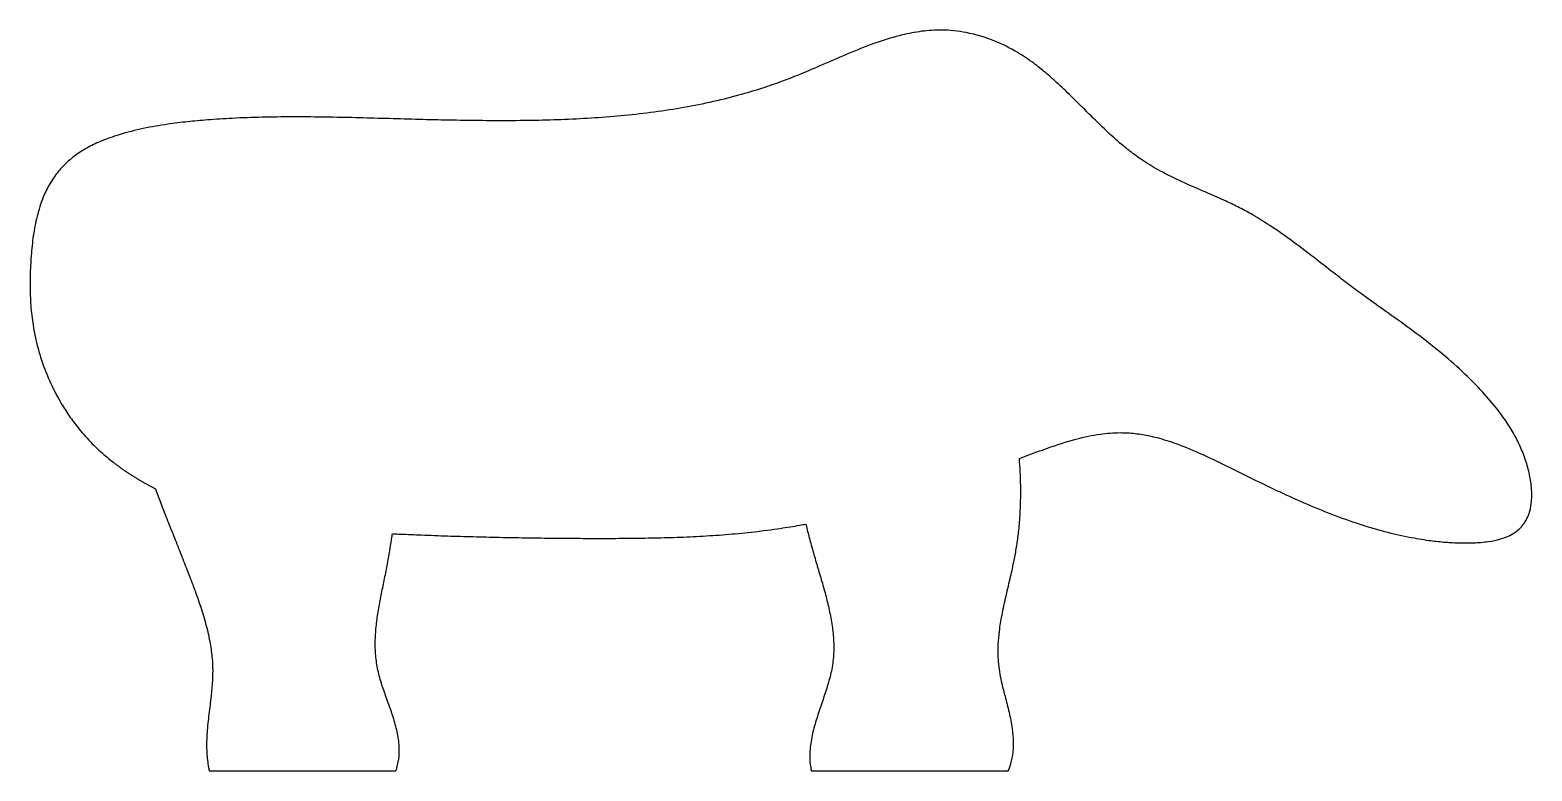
# Model space of a CAD drawing. Header units: millimetres. Extents: x 5 to 284, y 0 to 137.
import ezdxf

# ---------------------------------------------------------------- set-up
doc = ezdxf.new("R2010")
doc.units = ezdxf.units.MM
doc.layers.add('outline', color=7, linetype='Continuous')

msp = doc.modelspace()

# ---------------------------------------------------------------- linework, layer by layer
at = {"layer": 'outline'}
for p, q in [((38.54, 0), (73.18, 0)), ((150.26, 0), (186.82, 0))]:
    msp.add_line(p, q, dxfattribs=at)
for points, knots in [([(188.88, 57.99), (189.3, 58.15), (191.03, 58.8), (194.5, 60.08), (199.05, 61.58), (203.58, 62.56), (207.28, 62.84), (210.36, 62.68), (213.4, 62.16), (216.97, 61.15), (221.29, 59.48), (226.04, 57.26), (231, 54.77), (235.98, 52.34), (241.03, 50.02), (246.15, 47.87), (251.36, 45.97), (256.39, 44.46), (260.89, 43.42), (264.54, 42.8), (267.6, 42.46), (270.37, 42.3), (273.15, 42.31), (275.76, 42.5), (278.04, 42.95), (279.78, 43.6), (281.1, 44.41), (282.13, 45.35), (282.93, 46.49), (283.56, 47.9), (283.96, 49.72), (284.02, 52.04), (283.67, 54.64), (282.97, 57.33), (281.99, 59.93), (280.75, 62.42), (279.13, 65.04), (276.92, 68.01), (273.84, 71.46), (270.07, 75.11), (265.83, 78.7), (261.4, 82.05), (257.13, 85.09), (253.36, 87.77), (250.14, 90.15), (246.97, 92.6), (243.32, 95.45), (239.39, 98.44), (235.61, 101.09), (232.47, 103.06), (229.76, 104.53), (226.98, 105.86), (223.59, 107.34), (219.61, 109.03), (215.72, 110.89), (212.51, 112.75), (209.98, 114.5), (207.57, 116.44), (204.83, 118.92), (201.75, 121.95), (198.71, 125.01), (196.03, 127.57), (193.72, 129.61), (191.31, 131.53), (188.23, 133.58), (184.09, 135.68), (179.35, 137.11), (174.73, 137.58), (170.72, 137.32), (166.78, 136.56), (162.35, 135.21), (157.47, 133.28), (152.67, 131.18), (148.42, 129.35), (144.69, 127.88), (140.9, 126.58), (136.47, 125.25), (131.38, 124), (125.93, 122.95), (120.44, 122.13), (114.92, 121.52), (109.39, 121.1), (103.84, 120.82), (98.29, 120.68), (92.74, 120.64), (87.19, 120.68), (81.64, 120.78), (76.1, 120.92), (70.55, 121.08), (65, 121.23), (59.45, 121.34), (53.9, 121.38), (48.35, 121.32), (43.11, 121.14), (38.49, 120.84), (34.5, 120.48), (30.52, 119.99), (26.27, 119.26), (22.08, 118.22), (18.59, 116.98), (15.81, 115.63), (13.47, 114.13), (11.37, 112.3), (9.61, 110.15), (8.21, 107.74), (7.06, 104.88), (6.21, 101.58), (5.66, 97.92), (5.36, 94.23), (5.24, 90.53), (5.33, 86.84), (5.71, 83.15), (6.47, 79.22), (7.71, 75.08), (9.43, 71.11), (11.22, 67.87), (12.92, 65.3), (14.81, 62.85), (17.01, 60.46), (19.07, 58.6), (20.27, 57.63), (20.63, 57.36)], [0.0000001, 0.0000001, 0.0000001, 0.0000001, 0.0028285, 0.0116279, 0.0232558, 0.0329457, 0.0406977, 0.0465116, 0.0523256, 0.0600775, 0.0697674, 0.0813953, 0.0930233, 0.1046512, 0.1162791, 0.127907, 0.1395349, 0.1511628, 0.1608527, 0.1686047, 0.1744186, 0.1802326, 0.1860465, 0.1918605, 0.1967054, 0.2005814, 0.2034884, 0.2063953, 0.2093023, 0.2122093, 0.2160853, 0.2209302, 0.2267442, 0.2325581, 0.2383721, 0.244186, 0.25, 0.2577519, 0.2674419, 0.2790698, 0.2906977, 0.3023256, 0.3139535, 0.3236434, 0.3313953, 0.3391473, 0.3488372, 0.3604651, 0.370155, 0.377907, 0.3837209, 0.3895349, 0.3972868, 0.4069767, 0.4166667, 0.4244186, 0.4302326, 0.4360465, 0.4437984, 0.4534884, 0.4631783, 0.4709302, 0.4767442, 0.4825581, 0.4903101, 0.5, 0.5116279, 0.5213178, 0.5290698, 0.5368217, 0.5465116, 0.5581395, 0.5697674, 0.5794574, 0.5872093, 0.5949612, 0.6046512, 0.6162791, 0.627907, 0.6395349, 0.6511628, 0.6627907, 0.6744186, 0.6860465, 0.6976744, 0.7093023, 0.7209302, 0.7325581, 0.744186, 0.755814, 0.7674419, 0.7790698, 0.7906977, 0.8023256, 0.8120155, 0.8197674, 0.8275194, 0.8372093, 0.8468992, 0.8546512, 0.8604651, 0.8662791, 0.872093, 0.877907, 0.8837209, 0.8895349, 0.8972868, 0.9050388, 0.9127907, 0.9205426, 0.9282946, 0.9360465, 0.9437984, 0.9534884, 0.9631783, 0.9709302, 0.9767442, 0.9825581, 0.9903101, 0.9971715, 1, 1, 1, 1]), ([(20.63, 57.36), (20.78, 57.24), (21.09, 57), (21.56, 56.65), (22.03, 56.3), (22.51, 55.96), (22.99, 55.63), (23.47, 55.3), (23.97, 54.98), (24.46, 54.67), (24.96, 54.36), (25.46, 54.06), (25.96, 53.77), (26.47, 53.48), (26.98, 53.19), (27.5, 52.91), (28.02, 52.64), (28.36, 52.46), (28.54, 52.38)], [0, 0, 0, 0, 0.0625, 0.125, 0.1875, 0.25, 0.3125, 0.375, 0.4375, 0.5, 0.5625, 0.625, 0.6875, 0.75, 0.8125, 0.875, 0.9375, 1.000003, 1.000003, 1.000003, 1.000003]), ([(186.82, 0), (186.93, 0.25), (187.28, 1.21), (187.71, 3.01), (187.86, 5.39), (187.62, 8.04), (187.05, 10.84), (186.32, 13.6), (185.71, 15.98), (185.29, 17.97), (185.02, 19.79), (184.91, 21.63), (184.94, 23.67), (185.16, 26.11), (185.66, 29.13), (186.4, 32.52), (187.21, 35.9), (187.88, 38.89), (188.36, 41.5), (188.73, 44.13), (189.01, 47.18), (189.15, 50.65), (189.11, 54.08), (188.98, 56.53), (188.89, 57.75), (188.88, 57.99)], [0, 0, 0, 0, 0.01403, 0.052083, 0.09375, 0.135417, 0.1875, 0.239583, 0.28125, 0.3125, 0.34375, 0.375, 0.40625, 0.447917, 0.5, 0.5625, 0.625, 0.677083, 0.71875, 0.760417, 0.8125, 0.875, 0.9375, 0.987671, 1.000001, 1.000001, 1.000001, 1.000001]), ([(28.54, 52.38), (28.61, 52.18), (29, 51.12), (29.8, 49), (30.96, 46.04), (32.21, 42.88), (33.46, 39.73), (34.7, 36.57), (35.91, 33.4), (37.04, 30.2), (38.01, 26.95), (38.71, 23.82), (39.09, 21.02), (39.2, 18.57), (39.1, 16.12), (38.82, 13.3), (38.4, 10.13), (38.05, 6.75), (38, 3.56), (38.26, 1.31), (38.49, 0.21), (38.54, 0)], [0.0000007, 0.0000007, 0.0000007, 0.0000007, 0.0116226, 0.0625, 0.125, 0.1875, 0.25, 0.3125, 0.375, 0.4375, 0.5, 0.5625, 0.6145833, 0.65625, 0.6979167, 0.75, 0.8125, 0.875, 0.9375, 0.9883774, 1, 1, 1, 1]), ([(72.53, 44.01), (72.9, 44), (74.5, 43.93), (77.7, 43.8), (82.13, 43.63), (86.93, 43.49), (91.74, 43.37), (96.54, 43.28), (101.34, 43.21), (106.15, 43.17), (110.95, 43.15), (115.76, 43.17), (120.56, 43.23), (125.36, 43.35), (130.16, 43.57), (134.95, 43.9), (139.74, 44.37), (144.14, 44.94), (147.3, 45.45), (148.87, 45.74), (149.23, 45.81)], [0, 0, 0, 0, 0.0143288, 0.0625, 0.125, 0.1875, 0.25, 0.3125, 0.375, 0.4375, 0.5, 0.5625, 0.625, 0.6875, 0.75, 0.8125, 0.875, 0.9375, 0.9856719, 1, 1, 1, 1]), ([(149.23, 45.81), (149.27, 45.65), (149.51, 44.7), (150, 42.8), (150.74, 40.12), (151.58, 37.3), (152.42, 34.48), (153.19, 31.64), (153.84, 28.77), (154.3, 25.86), (154.48, 22.92), (154.3, 19.98), (153.68, 17.1), (152.8, 14.29), (151.83, 11.51), (150.92, 8.72), (150.2, 5.86), (149.9, 3.14), (150.04, 1.18), (150.21, 0.21), (150.26, 0)], [-0.000001, -0.000001, -0.000001, -0.000001, 0.01021, 0.0625, 0.125, 0.1875, 0.25, 0.3125, 0.375, 0.4375, 0.5, 0.5625, 0.625, 0.6875, 0.75, 0.8125, 0.875, 0.9375, 0.986249, 1, 1, 1, 1]), ([(73.18, 0), (73.24, 0.19), (73.52, 1.09), (73.86, 2.94), (73.77, 5.56), (73.19, 8.32), (72.34, 11), (71.38, 13.64), (70.45, 16.29), (69.71, 19.01), (69.34, 21.8), (69.32, 24.61), (69.55, 27.42), (69.97, 30.2), (70.5, 32.96), (71.08, 35.71), (71.63, 38.46), (72.08, 41.09), (72.37, 42.94), (72.51, 43.87), (72.53, 44.01)], [0, 0, 0, 0, 0.0134221, 0.0625, 0.125, 0.1875, 0.25, 0.3125, 0.375, 0.4375, 0.5, 0.5625, 0.625, 0.6875, 0.75, 0.8125, 0.875, 0.9375, 0.9902838, 1, 1, 1, 1])]:
    msp.add_open_spline(points, degree=3, knots=knots, dxfattribs=at)

doc.saveas('drawing.dxf')
